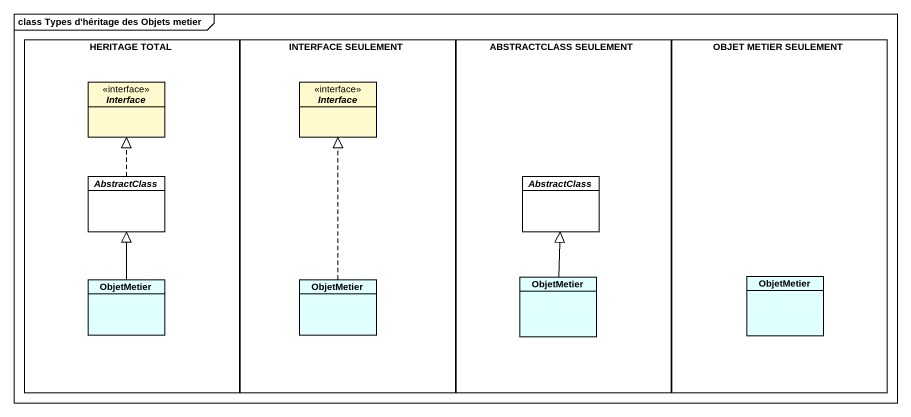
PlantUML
@startuml
mainframe class Types d'héritage des Objets metier
hide circle
hide empty members
rectangle "HERITAGE TOTAL" as HERITAGE_TOTAL {
  interface "Interface" as Interface_ #FFFACD
  abstract class AbstractClass #FFFFFF
  class ObjetMetier #E0FFFF
}
rectangle "INTERFACE SEULEMENT" as INTERFACE_SEULEMENT {
  interface "Interface" as Interface__2 #FFFACD
  class "ObjetMetier" as ObjetMetier_2 #E0FFFF
}
rectangle "ABSTRACTCLASS SEULEMENT" as ABSTRACTCLASS_SEULEMENT {
  abstract class "AbstractClass" as AbstractClass_2 #FFFFFF
  class "ObjetMetier" as ObjetMetier_3 #E0FFFF
}
rectangle "OBJET METIER SEULEMENT" as OBJET_METIER_SEULEMENT {
  class "ObjetMetier" as ObjetMetier_4 #E0FFFF
}
AbstractClass .up.|> Interface_
ObjetMetier -up-|> AbstractClass
ObjetMetier_2 .up.|> Interface__2
ObjetMetier_3 -up-|> AbstractClass_2
@enduml
